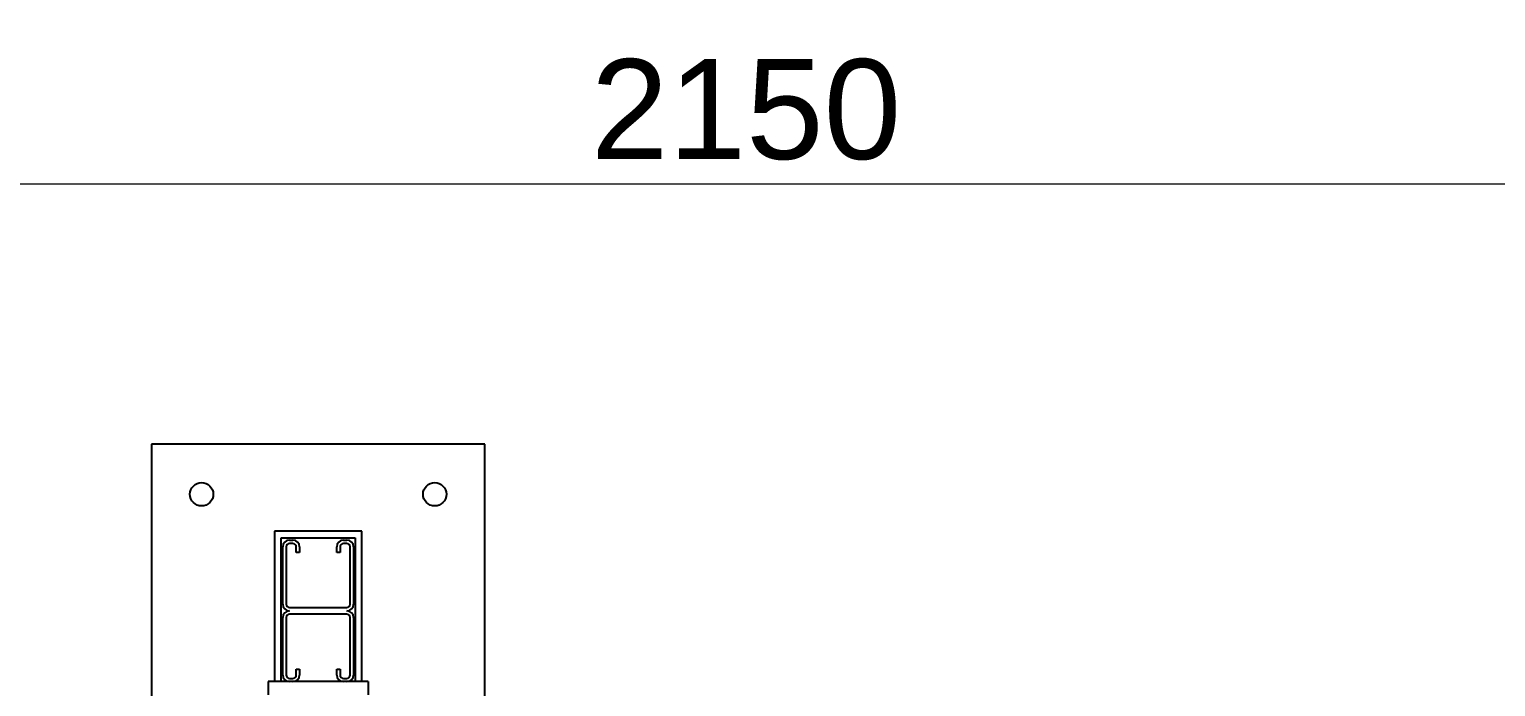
# Model space of a CAD drawing. Header units: millimetres. Extents: x 0 to 8400, y 0 to 5940.
# Drawn here: x 1795 to 2676, y 2023 to 2417 of the extents above; entities that cross this region are included whole.
import ezdxf

# ---------------------------------------------------------------- set-up
doc = ezdxf.new("R2010")
doc.units = ezdxf.units.MM
doc.header["$LTSCALE"] = 20
doc.layers.add('Dimension', color=7, linetype='Continuous', lineweight=18)
doc.layers.add('Visible', color=7, linetype='Continuous', lineweight=25)
doc.styles.add('Title', font='arial.ttf')
doc.dimstyles.new('Default - Method 2b', dxfattribs={"dimscale": 20, "dimtxt": 3, "dimasz": 2.5, "dimexe": 3, "dimexo": 0.5, "dimgap": 0.7, "dimtad": 0, "dimtoh": 1, "dimdec": 1, "dimrnd": 1e-08, "dimtxsty": 'Title', "dimcen": 0.09, "dimdle": 10, "dimclrd": 256, "dimclre": 256, "dimclrt": 7, "dimadec": 0, "dimazin": 2, "dimtfac": 0.833333, "dimtdec": 1, "dimtmove": 0, "dimatfit": 3, "dimfxl": 1, "dimtolj": 1, "dimlwd": -1, "dimlwe": -1, "dimarcsym": 0})

# ---------------------------------------------------------------- blocks, each defined once
blk = doc.blocks.new('*D29')
at = {"layer": 'Defpoints', "color": 0, "transparency": 16777216}
for p in [(3297.2, 2324.5), (1147.2, 2069.59), (3297.2, 2069.59)]:
    blk.add_point(p, dxfattribs=at)
at = {"layer": 'Dimension', "transparency": 16777216}
for p, q in [((1147.2, 2079.59), (1147.2, 2384.5)), ((3297.2, 2079.59), (3297.2, 2384.5)), ((1197.2, 2324.5), (3247.2, 2324.5))]:
    blk.add_line(p, q, dxfattribs=at)
for points in [[(1197.2, 2332.83), (1197.2, 2316.16), (1147.2, 2324.5)], [(3247.2, 2332.83), (3247.2, 2316.16), (3297.2, 2324.5)]]:
    blk.add_solid(points, dxfattribs=at)
at = {"layer": 'Dimension', "color": 7, "transparency": 16777216, "insert": (2132.2, 2338.5), "char_height": 60, "attachment_point": 7, "style": 'Title'}
blk.add_mtext('\\A1;2150', dxfattribs=at)

msp = doc.modelspace()

# ---------------------------------------------------------------- linework, layer by layer
at = {"layer": 'Visible'}
for p, q in [((2068.45, 2168.09), (1868.45, 2168.09)), ((1868.45, 2168.09), (1868.45, 1968.09)), ((2068.45, 1968.09), (2068.45, 2168.09)), ((1942.3, 2115.89), (1942.3, 2025.59)), ((1994.6, 2115.89), (1942.3, 2115.89)), ((1994.6, 2025.59), (1994.6, 2115.89)), ((1946.3, 2025.59), (1946.3, 2111.89)), ((1946.3, 2111.89), (1990.6, 2111.89)), ((1947.2, 2072.09), (1947.2, 2106.59)), ((1949.2, 2106.59), (1949.2, 2072.09)), ((1951.2, 2110.59), (1953.3, 2110.59)), ((1953.3, 2108.59), (1951.2, 2108.59)), ((1955.3, 2103.09), (1955.3, 2106.59)), ((1957.3, 2106.59), (1957.3, 2103.09)), ((1979.6, 2103.09), (1979.6, 2106.59)), ((1981.6, 2106.59), (1981.6, 2103.09)), ((1983.6, 2110.59), (1985.7, 2110.59)), ((1985.7, 2108.59), (1983.6, 2108.59)), ((1987.7, 2072.09), (1987.7, 2106.59)), ((1989.7, 2106.59), (1989.7, 2072.09)), ((1990.6, 2111.89), (1990.6, 2025.59)), ((1957.3, 2103.09), (1955.3, 2103.09)), ((1981.6, 2103.09), (1979.6, 2103.09)), ((1951.2, 2070.09), (1985.7, 2070.09)), ((1947.2, 2029.59), (1947.2, 2064.09)), ((1949.2, 2064.09), (1949.2, 2029.59)), ((1985.7, 2066.09), (1951.2, 2066.09)), ((1987.7, 2029.59), (1987.7, 2064.09)), ((1989.7, 2064.09), (1989.7, 2029.59)), ((1938.45, 2025.59), (1938.45, 2017.59)), ((1951.2, 2025.59), (1938.45, 2025.59)), ((1951.2, 2027.59), (1953.3, 2027.59)), ((1953.3, 2025.59), (1951.2, 2025.59)), ((1983.6, 2025.59), (1953.3, 2025.59)), ((1955.3, 2033.09), (1957.3, 2033.09)), ((1955.3, 2029.59), (1955.3, 2033.09)), ((1957.3, 2033.09), (1957.3, 2029.59)), ((1979.6, 2033.09), (1981.6, 2033.09)), ((1979.6, 2029.59), (1979.6, 2033.09)), ((1981.6, 2033.09), (1981.6, 2029.59)), ((1983.6, 2027.59), (1985.7, 2027.59)), ((1985.7, 2025.59), (1983.6, 2025.59)), ((1998.45, 2025.59), (1985.7, 2025.59)), ((1998.45, 2025.59), (1998.45, 2017.59))]:
    msp.add_line(p, q, dxfattribs=at)
for centre in [(1898.45, 2138.09), (2038.45, 2138.09)]:
    msp.add_circle(centre, 7, dxfattribs=at)
for centre, radius, start, end in [((1951.2, 2106.59), 4, 90, 180), ((1951.2, 2106.59), 2, 90, 180), ((1953.3, 2106.59), 4, 0, 90), ((1953.3, 2106.59), 2, 0, 90), ((1983.6, 2106.59), 4, 90, 180), ((1983.6, 2106.59), 2, 90, 180), ((1985.7, 2106.59), 4, 0, 90), ((1985.7, 2106.59), 2, 0, 90), ((1951.2, 2072.09), 4, 180, 270), ((1951.2, 2072.09), 2, 180, 270), ((1985.7, 2072.09), 4, 270, 0), ((1985.7, 2072.09), 2, 270, 0), ((1951.2, 2064.09), 4, 90, 180), ((1951.2, 2064.09), 2, 90, 180), ((1985.7, 2064.09), 4, 0, 90), ((1985.7, 2064.09), 2, 0, 90), ((1951.2, 2029.59), 4, 180, 270), ((1951.2, 2029.59), 2, 180, 270), ((1953.3, 2029.59), 4, 270, 0), ((1953.3, 2029.59), 2, 270, 0), ((1983.6, 2029.59), 4, 180, 270), ((1983.6, 2029.59), 2, 180, 270), ((1985.7, 2029.59), 2, 270, 0), ((1985.7, 2029.59), 4, 270, 0)]:
    msp.add_arc(centre, radius, start, end, dxfattribs=at)

# ---------------------------------------------------------------- dimensions: what is measured, and where the dimension line sits
at = {"layer": 'Dimension'}
dim = msp.add_linear_dim(base=(3297.2, 2324.5), p1=(1147.2, 2069.59), p2=(3297.2, 2069.59), angle=180, dimstyle='Default - Method 2b', override={"dimgap": 0.7, "dimtad": 1, "dimtoh": 0, "dimdec": 1, "dimtol": 0, "dimlim": 0, "dimtp": 0, "dimtm": 0, "dimtdec": 1, "dimtofl": 0, "dimatfit": 1}, dxfattribs=at)
dim.commit()
dim.dimension.update_dxf_attribs({"geometry": '*D29', "text_midpoint": (2222.2, 2324.5), "dimtype": 160})

doc.saveas('drawing.dxf')
